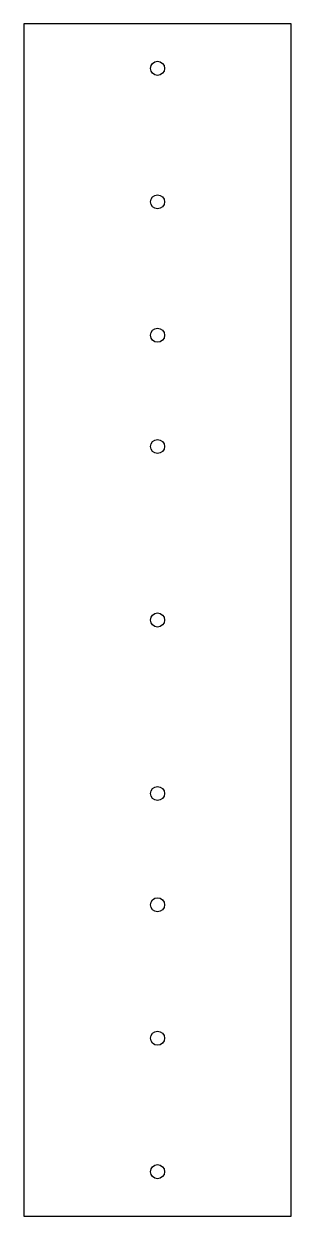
# Model space of a CAD drawing. Header units: millimetres. Extents: x -125 to -65, y -40 to 228.
import ezdxf

# ---------------------------------------------------------------- set-up
doc = ezdxf.new("R2010")
doc.units = ezdxf.units.MM

msp = doc.modelspace()

# ---------------------------------------------------------------- linework, layer by layer
at = {"color": 7, "linetype": 'Continuous', "lineweight": 25}
for p, q in [((-125.45, 227.77), (-125.45, -40.23)), ((-65.45, 227.77), (-125.45, 227.77)), ((-65.45, -40.23), (-65.45, 227.77)), ((-125.45, -40.23), (-65.45, -40.23))]:
    msp.add_line(p, q, dxfattribs=at)
for centre in [(-95.45, 217.77), (-95.45, 187.77), (-95.45, 157.77), (-95.45, 132.77), (-95.45, 93.77), (-95.45, 54.77), (-95.45, 29.77), (-95.45, -0.23), (-95.45, -30.23)]:
    msp.add_circle(centre, 1.58, dxfattribs=at)

doc.saveas('drawing.dxf')
